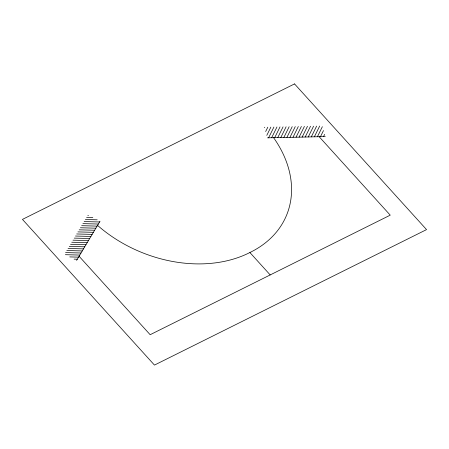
<?xml version="1.0" encoding="UTF-8"?>
<svg xmlns="http://www.w3.org/2000/svg" width="449" height="449" viewBox="0 0 449 449"><rect width="100%" height="100%" fill="white"/><g stroke="black" fill="none" stroke-linecap="round" stroke-linejoin="round"><path stroke-width="0.67" d="M264.54 127.679L264.753 127.252M265.662 131.523L267.806 127.185M266.785 135.362L270.854 127.118M268.597 137.815L273.907 127.05M271.645 137.748L276.96 126.983M274.698 137.68L280.008 126.915M277.751 137.613L283.061 126.848M280.799 137.546L286.114 126.781M283.852 137.478L289.162 126.713M286.905 137.416L292.215 126.652M289.953 137.349L295.268 126.584M293.006 137.282L298.316 126.517M296.059 137.214L301.369 126.45M299.107 137.147L304.416 126.382M302.16 137.08L307.47 126.315M305.213 137.012L310.523 126.248M308.261 136.945L313.57 126.18M311.314 136.878L316.624 126.113M314.367 136.81L319.677 126.046M317.415 136.749L322.36 126.719M320.468 136.681L323.488 130.564M323.516 136.614L324.61 134.403M76.605 260.386L100.015 221.245M267.509 137.837L325.244 136.575M87.836 215.346L88.453 215.363M86.601 217.417L92.825 217.585M85.361 219.482L97.197 219.808M84.126 221.553L99.577 221.98M82.885 223.619L98.337 224.045M81.651 225.69L97.102 226.116M80.41 227.761L95.862 228.187M79.176 229.826L94.627 230.253M77.935 231.897L93.386 232.324M76.7 233.963L92.152 234.389M75.466 236.034L90.917 236.46M74.225 238.105L89.677 238.531M72.991 240.17L88.442 240.597M71.75 242.241L87.201 242.668M70.515 244.307L85.967 244.733M69.275 246.378L84.726 246.804M68.04 248.449L83.492 248.875M66.8 250.514L82.251 250.94M65.565 252.585L81.016 253.012M65.391 254.684L79.776 255.077M69.758 256.907L78.541 257.148M74.13 259.129L77.301 259.219M319.155 136.709L390.237 215.155L150.157 334.707L79.075 256.256M97.545 225.376A119.165 87.998 22.2 0 0 249.885 252.518L270.197 274.934M273.604 137.703A119.165 87.998 22.2 0 1 249.885 252.518M294.538 83.912L22.45 219.398L154.462 365.088L426.55 229.602L294.538 83.912"/></g></svg>
